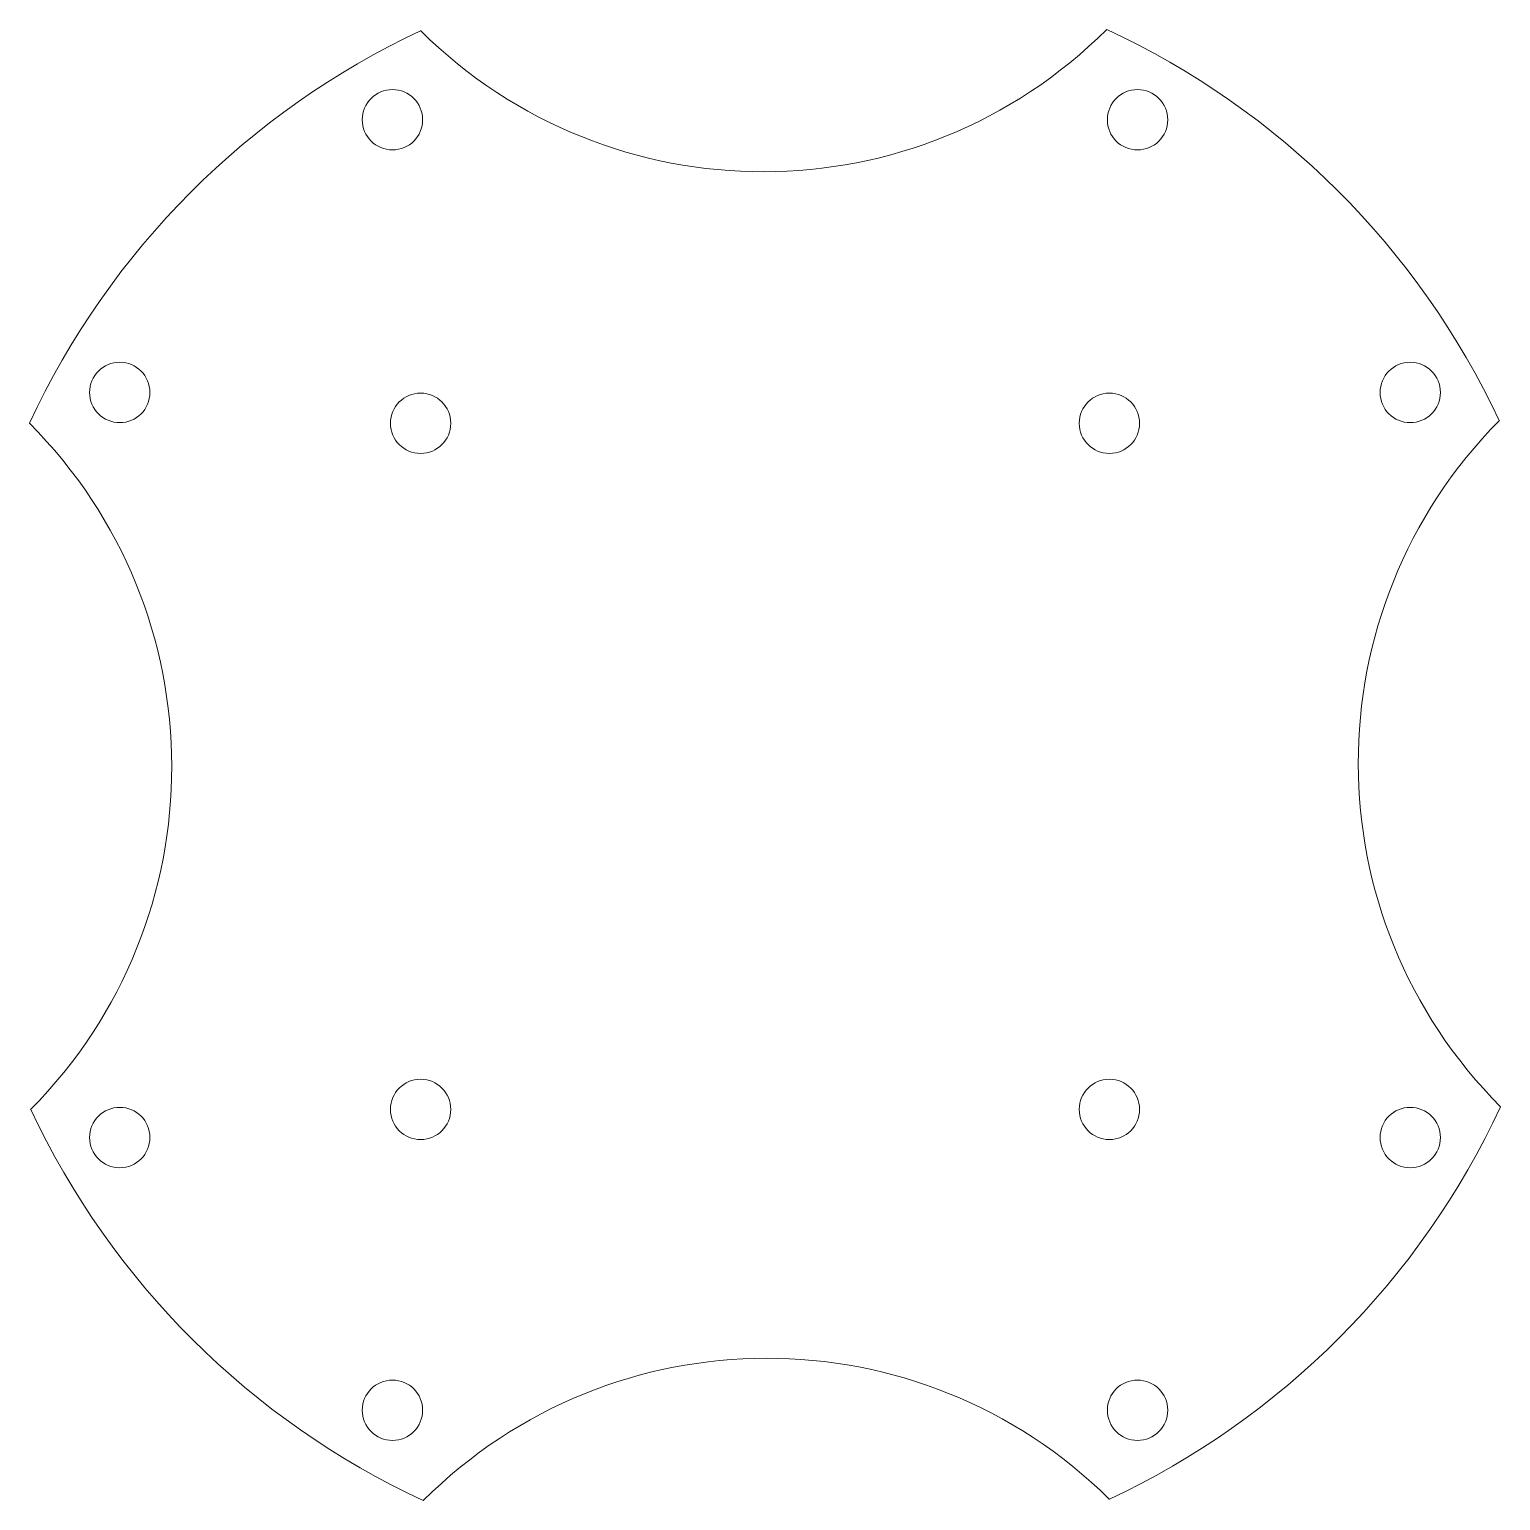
# Paper-space layout '_Top' of a CAD drawing. Header units: millimetres. Extents: x -39 to 39, y -39 to 39.
import ezdxf

# ---------------------------------------------------------------- set-up
doc = ezdxf.new("R2010")
doc.units = ezdxf.units.MM

psp = doc.layouts.new('_Top')

# ---------------------------------------------------------------- linework, layer by layer
at = {"color": 7, "linetype": 'Continuous', "lineweight": 15}
for centre in [(-19.75, 34.208), (19.75, 34.208), (-34.208, 19.75), (34.208, 19.75), (-18.258, 18.116), (18.258, 18.116), (-18.258, -18.258), (18.258, -18.258), (-34.208, -19.75), (34.208, -19.75), (-19.75, -34.208), (19.75, -34.208)]:
    psp.add_circle(centre, 1.6, dxfattribs=at)
for centre, radius, start, end in [((0, 0), 43, 115.12555, 155.08251), ((-0.104, 57.218), 25.767, 225.20805, 315), ((0, 0), 43, 25.12555, 65.08251), ((-57.218, -0.104), 25.767, 315.20805, 45), ((57.218, 0.104), 25.767, 135.20805, 225), ((0, 0), 43, 205.12555, 245.08251), ((0, 0), 43, 295.12555, 335.08251), ((0.104, -57.218), 25.767, 45.20805, 135)]:
    psp.add_arc(centre, radius, start, end, dxfattribs=at)

doc.saveas('drawing.dxf')
